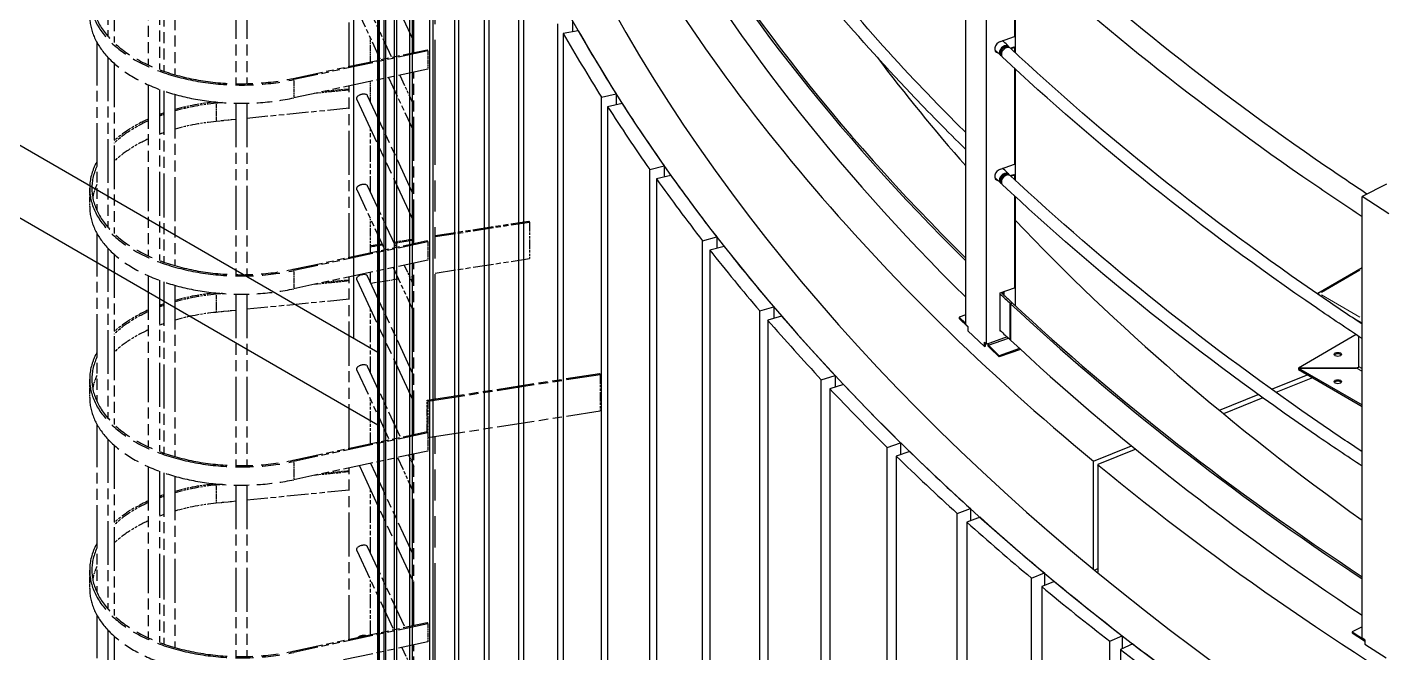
# Model space of a CAD drawing. Header units: millimetres. Extents: x 0 to 89100, y 0 to 63000.
# Drawn here: x 73344 to 75626, y 48186 to 49237 of the extents above; entities that cross this region are included whole.
import ezdxf

# ---------------------------------------------------------------- set-up
doc = ezdxf.new("R2010")
doc.units = ezdxf.units.MM
doc.header["$LTSCALE"] = 150
doc.linetypes.add('DOUBLE_DASH_CHAIN', pattern=[1.2403, 0.6614, -0.0827, 0.1654, -0.0827, 0.1654, -0.0827])
for name, color, linetype, lineweight in [('Reference', 7, 'DOUBLE_DASH_CHAIN', 25), ('Visible', 7, 'Continuous', 25), ('Visible Narrow', 7, 'Continuous', 18)]:
    doc.layers.add(name, color=color, linetype=linetype, lineweight=lineweight)

msp = doc.modelspace()

# ---------------------------------------------------------------- linework, layer by layer
at = {"layer": 'Reference', "ltscale": 0.739697}
for p, q in [((73479.61, 49507.45), (73479.61, 49222.01)), ((73479.61, 49186.72), (73479.61, 48901.28)), ((73479.61, 48865.99), (73479.61, 48580.55)), ((73479.61, 48545.26), (73479.61, 48259.82)), ((73479.61, 48224.53), (73479.61, 47939.09))]:
    msp.add_line(p, q, dxfattribs=at)
at = {"layer": 'Reference', "ltscale": 0.74128}
for p, q in [((73489.78, 49497.55), (73489.78, 49211.5)), ((73489.78, 49176.82), (73489.78, 48890.77)), ((73489.78, 48856.09), (73489.78, 48570.04)), ((73489.78, 48535.36), (73489.78, 48249.31)), ((73489.78, 48214.63), (73489.78, 47928.58))]:
    msp.add_line(p, q, dxfattribs=at)
at = {"layer": 'Reference', "ltscale": 0.745815}
for p, q in [((73993.77, 49194.68), (73993.77, 49482.48)), ((73885.07, 49171.46), (73885.07, 49459.27)), ((73993.77, 48873.95), (73993.77, 49161.75)), ((73885.07, 48850.73), (73885.07, 49138.54)), ((73993.77, 48553.22), (73993.77, 48841.02)), ((73885.07, 48530), (73885.07, 48817.81)), ((73993.77, 48232.49), (73993.77, 48520.29)), ((73885.07, 48209.27), (73885.07, 48497.08)), ((73993.77, 47911.76), (73993.77, 48199.56))]:
    msp.add_line(p, q, dxfattribs=at)
at = {"layer": 'Reference', "ltscale": 0.744655}
for p, q in [((73547.25, 49461.36), (73547.25, 49174)), ((73547.25, 49140.63), (73547.25, 48853.27)), ((73547.25, 48819.9), (73547.25, 48532.54)), ((73547.25, 48499.17), (73547.25, 48211.81))]:
    msp.add_line(p, q, dxfattribs=at)
at = {"layer": 'Reference', "ltscale": 0.745107}
for p, q in [((73566, 49453.69), (73566, 49166.16)), ((73566, 49132.96), (73566, 48845.43)), ((73566, 48812.23), (73566, 48524.7)), ((73566, 48491.5), (73566, 48203.97))]:
    msp.add_line(p, q, dxfattribs=at)
at = {"layer": 'Reference', "ltscale": 0.745252}
for p, q in [((73573.55, 49450.99), (73573.55, 49163.4)), ((73573.55, 49130.26), (73573.55, 48842.67)), ((73573.55, 48809.53), (73573.55, 48521.94)), ((73573.55, 48488.8), (73573.55, 48201.21))]:
    msp.add_line(p, q, dxfattribs=at)
at = {"layer": 'Reference', "ltscale": 0.745547}
for p, q in [((73592.3, 49445.15), (73592.3, 49157.45)), ((73592.3, 49124.42), (73592.3, 48836.72)), ((73592.3, 48803.69), (73592.3, 48515.99)), ((73592.3, 48482.96), (73592.3, 48195.26))]:
    msp.add_line(p, q, dxfattribs=at)
at = {"layer": 'Reference', "ltscale": 0.746183}
for p, q in [((73694.49, 49430.42), (73694.49, 49142.47)), ((73713.24, 49430.42), (73713.24, 49142.47)), ((73694.49, 49109.69), (73694.49, 48821.74)), ((73713.24, 49109.69), (73713.24, 48821.74)), ((73694.49, 48788.96), (73694.49, 48501.01)), ((73713.24, 48788.96), (73713.24, 48501.01)), ((73694.49, 48468.23), (73694.49, 48180.28)), ((73713.24, 48468.23), (73713.24, 48180.28))]:
    msp.add_line(p, q, dxfattribs=at)
at = {"layer": 'Reference', "ltscale": 0.77782}
for p, q in [((73898.63, 49418.07), (73993.77, 49213.06)), ((73898.63, 49114.94), (73993.77, 48909.93)), ((73898.63, 48811.82), (73993.77, 48606.81))]:
    msp.add_line(p, q, dxfattribs=at)
at = {"layer": 'Reference', "ltscale": 2.114057}
for p, q in [((74029.77, 48612.94), (74029.77, 49428.66)), ((74029.77, 47734.18), (74029.77, 48549.91))]:
    msp.add_line(p, q, dxfattribs=at)
at = {"layer": 'Reference', "ltscale": 0.318019}
msp.add_line((73898.63, 49266.5), (73937.54, 49182.67), dxfattribs=at)
at = {"layer": 'Reference', "ltscale": 0.33273}
msp.add_line((73915.64, 49274.4), (73956.34, 49186.69), dxfattribs=at)
at = {"layer": 'Reference', "ltscale": 0.731687}
for p, q in [((73460.86, 49212.17), (73460.86, 48929.81)), ((73460.86, 48891.43), (73460.86, 48609.08)), ((73460.86, 48570.7), (73460.86, 48288.35)), ((73460.86, 48249.97), (73460.86, 47967.62))]:
    msp.add_line(p, q, dxfattribs=at)
at = {"layer": 'Reference', "ltscale": 0.100978}
msp.add_line((73921.07, 49179.15), (73921.07, 49218.15), dxfattribs=at)
at = {"layer": 'Reference', "ltscale": 0.508449}
for p, q in [((73791.04, 49151.38), (74016.43, 49199.52)), ((73791.04, 48830.65), (74016.43, 48878.79)), ((73791.04, 48509.92), (74016.43, 48558.06)), ((73791.04, 48189.19), (74016.43, 48237.33))]:
    msp.add_line(p, q, dxfattribs=at)
at = {"layer": 'Reference', "ltscale": 0.507713}
for p, q in [((74017.41, 49197.42), (73792.34, 49149.35)), ((74017.41, 49166.8), (73792.34, 49118.73)), ((74017.41, 48876.69), (73792.34, 48828.62)), ((74017.41, 48846.07), (73792.34, 48798)), ((74017.41, 48555.96), (73792.34, 48507.89)), ((74017.41, 48525.34), (73792.34, 48477.27)), ((74017.41, 48235.23), (73792.34, 48187.16)), ((74017.41, 48204.61), (73792.34, 48156.54))]:
    msp.add_line(p, q, dxfattribs=at)
at = {"layer": 'Reference', "ltscale": 0.00787}
for p, q in [((74016.43, 49199.52), (74017.41, 49197.42)), ((74016.43, 48878.79), (74017.41, 48876.69)), ((74016.43, 48237.33), (74017.41, 48235.23))]:
    msp.add_line(p, q, dxfattribs=at)
at = {"layer": 'Reference', "ltscale": 0.079256}
for p, q in [((74017.41, 49197.42), (74017.41, 49166.8)), ((73448.84, 48966.71), (73448.84, 48936.09)), ((74017.41, 48876.69), (74017.41, 48846.07)), ((73448.84, 48645.98), (73448.84, 48615.36)), ((74017.41, 48555.96), (74017.41, 48525.34)), ((73448.84, 48325.25), (73448.84, 48294.63)), ((74017.41, 48235.23), (74017.41, 48204.61))]:
    msp.add_line(p, q, dxfattribs=at)
at = {"layer": 'Reference', "ltscale": 0.07132}
for p, q in [((73792.34, 49147.82), (73792.34, 49120.26)), ((73661.53, 49108.18), (73661.53, 49080.62)), ((73792.34, 48827.09), (73792.34, 48799.53)), ((73661.53, 48787.45), (73661.53, 48759.89)), ((73792.34, 48506.36), (73792.34, 48478.8)), ((73661.53, 48466.72), (73661.53, 48439.16))]:
    msp.add_line(p, q, dxfattribs=at)
at = {"layer": 'Reference', "ltscale": 0.09086}
msp.add_line((73921.07, 49111.13), (73921.07, 49146.22), dxfattribs=at)
at = {"layer": 'Reference', "ltscale": 0.346023}
msp.add_line((73951.44, 49152.71), (73993.77, 49061.5), dxfattribs=at)
at = {"layer": 'Reference', "ltscale": 0.192255}
msp.add_line((73970.25, 49156.73), (73993.77, 49106.04), dxfattribs=at)
at = {"layer": 'Reference', "ltscale": 0.126299}
for p, q in [((73885.07, 49131.77), (73826.19, 49125.96)), ((73885.07, 48811.04), (73826.19, 48805.23)), ((73885.07, 48490.31), (73826.19, 48484.5))]:
    msp.add_line(p, q, dxfattribs=at)
at = {"layer": 'Reference', "ltscale": 0.085252}
for p, q in [((73845.31, 49130.05), (73885.07, 49133.97)), ((73845.31, 48809.32), (73885.07, 48813.24)), ((73845.31, 48488.59), (73885.07, 48492.51))]:
    msp.add_line(p, q, dxfattribs=at)
at = {"layer": 'Reference', "ltscale": 0.638762}
for p, q in [((73915.64, 49122.83), (73993.77, 48954.47)), ((73915.64, 48819.71), (73993.77, 48651.35))]:
    msp.add_line(p, q, dxfattribs=at)
at = {"layer": 'Reference', "ltscale": 0.022336}
for p, q in [((73671.98, 49110.74), (73661.53, 49109.71)), ((73671.98, 48790.01), (73661.53, 48788.98)), ((73671.98, 48469.28), (73661.53, 48468.25))]:
    msp.add_line(p, q, dxfattribs=at)
at = {"layer": 'Reference', "ltscale": 0.36879}
for p, q in [((73885.07, 49101.15), (73713.24, 49084.2)), ((73885.07, 48780.42), (73713.24, 48763.47)), ((73885.07, 48459.69), (73713.24, 48442.74))]:
    msp.add_line(p, q, dxfattribs=at)
at = {"layer": 'Reference', "ltscale": 0.070664}
for p, q in [((73694.49, 49082.35), (73661.53, 49079.09)), ((73694.49, 48761.62), (73661.53, 48758.36)), ((73694.49, 48440.89), (73661.53, 48437.63))]:
    msp.add_line(p, q, dxfattribs=at)
at = {"layer": 'Reference', "ltscale": 0.277276}
for p, q in [((73921.07, 48959.57), (73921.07, 49066.59)), ((73921.07, 48656.44), (73921.07, 48763.46)), ((73921.07, 48353.32), (73921.07, 48460.34))]:
    msp.add_line(p, q, dxfattribs=at)
at = {"layer": 'Reference', "ltscale": 0.378801}
msp.add_line((73898.63, 48963.38), (73944.97, 48863.53), dxfattribs=at)
at = {"layer": 'Reference', "ltscale": 0.393512}
msp.add_line((73915.64, 48971.27), (73963.78, 48867.54), dxfattribs=at)
at = {"layer": 'Reference', "ltscale": 0.146607}
msp.add_line((73921.07, 48858.42), (73921.07, 48915.03), dxfattribs=at)
at = {"layer": 'Reference', "ltscale": 0.345256}
msp.add_line((74029.77, 48887.29), (74187.41, 48911.68), dxfattribs=at)
at = {"layer": 'Reference', "ltscale": 0.346957}
for p, q in [((74029.77, 48885.5), (74188.19, 48910)), ((74029.77, 48824.26), (74188.19, 48848.77))]:
    msp.add_line(p, q, dxfattribs=at)
at = {"layer": 'Reference', "ltscale": 0.006248}
for p, q in [((74187.41, 48911.68), (74188.19, 48910)), ((74306.21, 48655.7), (74306.99, 48654.03)), ((74016.43, 48610.87), (74017.21, 48609.2)), ((74016.43, 48558.06), (74017.21, 48556.38))]:
    msp.add_line(p, q, dxfattribs=at)
at = {"layer": 'Reference', "ltscale": 0.158612}
for p, q in [((74188.19, 48910), (74188.19, 48848.77)), ((74306.99, 48654.03), (74306.99, 48592.79))]:
    msp.add_line(p, q, dxfattribs=at)
at = {"layer": 'Reference', "ltscale": 0.042165}
msp.add_line((73921.07, 48870.47), (73940.36, 48873.46), dxfattribs=at)
at = {"layer": 'Reference', "ltscale": 0.043866}
msp.add_line((73921.07, 48868.68), (73941.14, 48871.79), dxfattribs=at)
at = {"layer": 'Reference', "ltscale": 0.074664}
msp.add_line((73959.65, 48876.44), (73993.77, 48881.72), dxfattribs=at)
at = {"layer": 'Reference', "ltscale": 0.072962}
msp.add_line((73960.42, 48874.77), (73993.77, 48879.93), dxfattribs=at)
at = {"layer": 'Reference', "ltscale": 0.04523}
msp.add_line((73921.07, 48808), (73921.07, 48825.49), dxfattribs=at)
at = {"layer": 'Reference', "ltscale": 0.285241}
msp.add_line((73958.87, 48833.57), (73993.77, 48758.37), dxfattribs=at)
at = {"layer": 'Reference', "ltscale": 0.131473}
msp.add_line((73977.68, 48837.58), (73993.77, 48802.91), dxfattribs=at)
at = {"layer": 'Reference', "ltscale": 0.101427}
msp.add_line((73921.31, 48807.48), (73967.65, 48814.65), dxfattribs=at)
at = {"layer": 'Reference', "ltscale": 0.01487}
msp.add_line((73986.94, 48817.63), (73993.77, 48818.69), dxfattribs=at)
at = {"layer": 'Reference', "ltscale": 0.454294}
msp.add_line((73915.64, 48668.15), (73971.21, 48548.4), dxfattribs=at)
at = {"layer": 'Reference', "ltscale": 0.439583}
msp.add_line((73898.63, 48660.25), (73952.41, 48544.38), dxfattribs=at)
at = {"layer": 'Reference', "ltscale": 0.634748}
for p, q in [((74016.43, 48610.87), (74306.21, 48655.7)), ((74017.21, 48609.2), (74306.99, 48654.03))]:
    msp.add_line(p, q, dxfattribs=at)
at = {"layer": 'Reference', "ltscale": 0.192237}
msp.add_line((73921.07, 48537.69), (73921.07, 48611.9), dxfattribs=at)
at = {"layer": 'Reference', "ltscale": 0.136789}
for p, q in [((74016.43, 48558.06), (74016.43, 48610.87)), ((74017.21, 48609.2), (74017.21, 48556.38))]:
    msp.add_line(p, q, dxfattribs=at)
at = {"layer": 'Reference', "ltscale": 0.634313}
msp.add_line((74017.41, 48548), (74306.99, 48592.79), dxfattribs=at)
at = {"layer": 'Reference', "ltscale": 0.001521}
msp.add_line((74017.21, 48556.38), (74017.41, 48555.96), dxfattribs=at)
at = {"layer": 'Reference', "ltscale": 0.593944}
msp.add_line((73921.12, 48504.77), (73993.77, 48348.22), dxfattribs=at)
at = {"layer": 'Reference', "ltscale": 0.224459}
msp.add_line((73966.31, 48514.43), (73993.77, 48455.25), dxfattribs=at)
at = {"layer": 'Reference', "ltscale": 0.070691}
msp.add_line((73985.12, 48518.44), (73993.77, 48499.79), dxfattribs=at)
at = {"layer": 'Reference', "ltscale": 0.747712}
msp.add_line((73902.31, 48500.76), (73993.77, 48303.69), dxfattribs=at)
at = {"layer": 'Reference', "ltscale": 0.500365}
msp.add_line((73898.63, 48357.13), (73959.84, 48225.24), dxfattribs=at)
at = {"layer": 'Reference', "ltscale": 0.515076}
msp.add_line((73915.64, 48365.02), (73978.65, 48229.26), dxfattribs=at)
at = {"layer": 'Reference', "ltscale": 0.237867}
msp.add_line((73921.07, 48216.96), (73921.07, 48308.78), dxfattribs=at)
at = {"layer": 'Reference', "ltscale": 0.163677}
msp.add_line((73973.74, 48195.28), (73993.77, 48152.12), dxfattribs=at)
at = {"layer": 'Reference', "ltscale": 0.009909}
msp.add_line((73992.55, 48199.3), (73993.77, 48196.66), dxfattribs=at)
at = {"layer": 'Reference', "ltscale": 1.205125}
for centre in [(73703.87, 49287.44), (73703.87, 48966.71), (73703.87, 48645.98), (73703.87, 48325.25)]:
    msp.add_ellipse(centre, major_axis=(-255.02, 0), ratio=0.5773503, start_param=5.9750134, end_param=8.2082835, dxfattribs=at)
at = {"layer": 'Reference', "ltscale": 1.160289}
for centre in [(73703.87, 49287.44), (73703.87, 48966.71), (73703.87, 48645.98), (73703.87, 48325.25)]:
    msp.add_ellipse(centre, major_axis=(-251.27, 0), ratio=0.5773503, start_param=6.0260033, end_param=8.2082835, dxfattribs=at)
at = {"layer": 'Reference', "ltscale": 1.038814}
for centre in [(73703.87, 49256.82), (73703.87, 48936.09), (73703.87, 48615.36), (73703.87, 48294.63)]:
    msp.add_ellipse(centre, major_axis=(-255.02, 0), ratio=0.5773503, start_param=0, end_param=1.9250982, dxfattribs=at)
at = {"layer": 'Reference', "ltscale": 0.151232}
for centre in [(73703.87, 48966.71), (73703.87, 48645.98), (73703.87, 48325.25)]:
    msp.add_ellipse(centre, major_axis=(255.02, 0), ratio=0.5773503, start_param=1.7431541, end_param=2.02357, dxfattribs=at)
at = {"layer": 'Reference', "ltscale": 0.154501}
for centre in [(73703.87, 48966.71), (73703.87, 48936.09), (73703.87, 48645.98), (73703.87, 48615.36), (73703.87, 48325.25), (73703.87, 48294.63)]:
    msp.add_ellipse(centre, major_axis=(-251.27, 0), ratio=0.5773503, start_param=4.8816859, end_param=5.1724358, dxfattribs=at)
at = {"layer": 'Reference', "ltscale": 0.180714}
for centre in [(73703.87, 48966.71), (73703.87, 48645.98), (73703.87, 48325.25)]:
    msp.add_ellipse(centre, major_axis=(255.02, 0), ratio=0.5773503, start_param=2.2320904, end_param=2.5671368, dxfattribs=at)
at = {"layer": 'Reference', "ltscale": 0.184339}
for centre in [(73703.87, 48966.71), (73703.87, 48936.09), (73703.87, 48645.98), (73703.87, 48615.36), (73703.87, 48325.25), (73703.87, 48294.63)]:
    msp.add_ellipse(centre, major_axis=(-251.27, 0), ratio=0.5773503, start_param=5.3853498, end_param=5.7322144, dxfattribs=at)
at = {"layer": 'Reference', "ltscale": 0.018702}
for centre in [(73703.87, 48966.71), (73703.87, 48645.98), (73703.87, 48325.25)]:
    msp.add_ellipse(centre, major_axis=(255.02, 0), ratio=0.5773503, start_param=2.1071258, end_param=2.1419651, dxfattribs=at)
at = {"layer": 'Reference', "ltscale": 0.018811}
for centre in [(73703.87, 48966.71), (73703.87, 48936.09), (73703.87, 48645.98), (73703.87, 48615.36), (73703.87, 48325.25), (73703.87, 48294.63)]:
    msp.add_ellipse(centre, major_axis=(-251.27, 0), ratio=0.5773503, start_param=5.2576137, end_param=5.2931781, dxfattribs=at)
at = {"layer": 'Reference', "ltscale": 0.080434}
for centre in [(73703.87, 48936.09), (73703.87, 48615.36), (73703.87, 48294.63)]:
    msp.add_ellipse(centre, major_axis=(-251.27, 0), ratio=0.5773503, start_param=6.0260033, end_param=6.1774596, dxfattribs=at)
at = {"layer": 'Reference', "ltscale": 0.063434}
for points in [[(73898.63, 49114.94), (73898.45, 49115.34), (73898.3, 49115.74), (73898.06, 49116.66), (73897.99, 49117.18), (73897.99, 49118.17), (73898.06, 49118.66), (73898.33, 49119.61), (73898.54, 49120.07), (73899.34, 49121.37), (73900.12, 49122.12), (73901.87, 49123.34), (73902.96, 49123.9), (73904.72, 49124.55), (73905.33, 49124.74), (73906.54, 49125.05), (73907.15, 49125.17), (73908.31, 49125.35), (73908.9, 49125.41), (73910.05, 49125.46), (73910.6, 49125.46), (73912.18, 49125.32), (73913.1, 49125.08), (73914.51, 49124.35), (73915.11, 49123.81), (73915.55, 49123.01), (73915.6, 49122.92), (73915.64, 49122.83)], [(73898.63, 48963.38), (73898.45, 48963.78), (73898.3, 48964.18), (73898.06, 48965.1), (73897.99, 48965.62), (73897.99, 48966.6), (73898.06, 48967.1), (73898.33, 48968.05), (73898.54, 48968.51), (73899.34, 48969.8), (73900.12, 48970.56), (73901.87, 48971.78), (73902.96, 48972.33), (73904.72, 48972.99), (73905.33, 48973.17), (73906.54, 48973.48), (73907.15, 48973.61), (73908.31, 48973.79), (73908.9, 48973.85), (73910.05, 48973.9), (73910.6, 48973.89), (73912.18, 48973.76), (73913.1, 48973.52), (73914.51, 48972.79), (73915.11, 48972.25), (73915.55, 48971.44), (73915.6, 48971.36), (73915.64, 48971.27)], [(73898.63, 48811.82), (73898.45, 48812.21), (73898.3, 48812.62), (73898.06, 48813.54), (73897.99, 48814.06), (73897.99, 48815.04), (73898.06, 48815.53), (73898.33, 48816.49), (73898.54, 48816.95), (73899.34, 48818.24), (73900.12, 48819), (73901.87, 48820.22), (73902.96, 48820.77), (73904.72, 48821.42), (73905.33, 48821.61), (73906.54, 48821.92), (73907.15, 48822.05), (73908.31, 48822.23), (73908.9, 48822.29), (73910.05, 48822.34), (73910.6, 48822.33), (73912.18, 48822.2), (73913.1, 48821.95), (73914.51, 48821.22), (73915.11, 48820.68), (73915.55, 48819.88), (73915.6, 48819.8), (73915.64, 48819.71)], [(73898.63, 48660.25), (73898.45, 48660.65), (73898.3, 48661.06), (73898.06, 48661.98), (73897.99, 48662.49), (73897.99, 48663.48), (73898.06, 48663.97), (73898.33, 48664.93), (73898.54, 48665.38), (73899.34, 48666.68), (73900.12, 48667.43), (73901.87, 48668.66), (73902.96, 48669.21), (73904.72, 48669.86), (73905.33, 48670.05), (73906.54, 48670.36), (73907.15, 48670.48), (73908.31, 48670.66), (73908.9, 48670.72), (73910.05, 48670.78), (73910.6, 48670.77), (73912.18, 48670.64), (73913.1, 48670.39), (73914.51, 48669.66), (73915.11, 48669.12), (73915.55, 48668.32), (73915.6, 48668.23), (73915.64, 48668.15)], [(73898.63, 48357.13), (73898.45, 48357.53), (73898.3, 48357.93), (73898.06, 48358.85), (73897.99, 48359.37), (73897.99, 48360.35), (73898.06, 48360.85), (73898.33, 48361.8), (73898.54, 48362.26), (73899.34, 48363.56), (73900.12, 48364.31), (73901.87, 48365.53), (73902.96, 48366.09), (73904.72, 48366.74), (73905.33, 48366.92), (73906.54, 48367.24), (73907.15, 48367.36), (73908.31, 48367.54), (73908.9, 48367.6), (73910.05, 48367.65), (73910.6, 48367.65), (73912.18, 48367.51), (73913.1, 48367.27), (73914.51, 48366.54), (73915.11, 48366), (73915.55, 48365.19), (73915.6, 48365.11), (73915.64, 48365.02)]]:
    msp.add_open_spline(points, degree=3, knots=[3.4243653, 3.4243653, 3.4243653, 3.4243653, 3.61045, 3.61045, 3.8515697, 3.8515697, 4.0926893, 4.0926893, 4.333809, 4.333809, 4.8160483, 4.8160483, 5.2967014, 5.2967014, 5.5370279, 5.5370279, 5.7773545, 5.7773545, 6.0176811, 6.0176811, 6.2580076, 6.2580076, 6.7386607, 6.7386607, 7.2209, 7.2209, 7.275935, 7.275935, 7.275935, 7.275935], dxfattribs=at)
at = {"layer": 'Reference', "ltscale": 0.034888}
msp.add_open_spline([(73899.86, 48212.43), (73900.21, 48212.77), (73900.6, 48213.08), (73901.87, 48213.97), (73902.96, 48214.52), (73904.72, 48215.17), (73905.33, 48215.36), (73906.54, 48215.67), (73907.15, 48215.8), (73908.31, 48215.98), (73908.9, 48216.04), (73910.05, 48216.09), (73910.6, 48216.08), (73912.13, 48215.95), (73913.02, 48215.73), (73913.71, 48215.39)], degree=3, knots=[4.5948755, 4.5948755, 4.5948755, 4.5948755, 4.8160483, 4.8160483, 5.2967014, 5.2967014, 5.5370279, 5.5370279, 5.7773545, 5.7773545, 6.0176811, 6.0176811, 6.2580076, 6.2580076, 6.7172073, 6.7172073, 6.7172073, 6.7172073], dxfattribs=at)
at = {"layer": 'Visible'}
for p, q in [((73933.32, 46757.41), (73933.32, 50348.97)), ((73934.93, 46675.78), (73934.93, 50267.35)), ((71227.7, 50253.6), (73933.32, 48691.51)), ((73935.69, 50250.03), (73935.69, 46658.47)), ((73933.32, 48569.04), (71227.7, 50131.13)), ((73944.16, 46545.6), (73944.16, 50137.17)), ((73946.01, 50119.88), (73946.01, 46528.31)), ((73961.57, 46415.7), (73961.57, 50007.27)), ((73964.5, 49990.03), (73964.5, 46398.47)), ((73892.66, 49939.73), (73892.66, 48714.99)), ((73987.14, 46286.25), (73987.14, 49877.82)), ((73991.16, 49860.65), (73991.16, 46269.09)), ((74020.84, 46157.43), (74020.84, 49748.99)), ((74025.93, 49731.92), (74025.93, 46140.36)), ((74062.61, 46029.39), (74062.61, 49620.96)), ((74068.77, 49604), (74068.77, 46012.44)), ((74112.41, 45902.32), (74112.41, 49493.88)), ((74119.63, 49477.07), (74119.63, 45885.5)), ((74921.68, 48738.19), (74921.68, 49479.77)), ((74956.57, 48704.82), (74956.57, 49446.41)), ((75003.44, 49371.93), (75003.44, 49221.47)), ((75004.71, 49370.76), (75004.71, 49194.87)), ((74170.17, 45776.37), (74170.17, 49367.93)), ((74178.44, 49351.28), (74178.44, 45759.72)), ((74235.81, 45651.71), (74235.81, 49243.28)), ((74260.76, 49247.98), (74260.76, 49229.76)), ((74270.08, 49231.52), (74245.13, 49226.81)), ((74245.13, 49226.81), (74245.13, 45635.25)), ((74980, 49213.3), (75003.44, 49221.47)), ((74972.93, 49196.88), (74972.93, 49197.02)), ((74980.5, 49192.93), (74980.9, 49192.55)), ((74980.61, 49194.08), (74980.77, 49193.16)), ((74990.14, 49204.22), (74991.06, 49204.13)), ((74991.28, 49204.41), (74991.68, 49204.04)), ((74996.76, 49202.29), (75002.27, 49204.21)), ((75003.44, 49203.1), (74997.95, 49201.19)), ((75002.27, 49204.21), (75003.44, 49203.1)), ((75003.44, 49203.1), (75003.44, 49196.06)), ((75003.44, 49168.52), (75003.44, 49007.14)), ((75004.71, 49167.34), (75004.71, 48980.54)), ((74309.25, 49120.08), (74333.89, 49125.31)), ((74309.25, 45528.52), (74309.25, 49120.08)), ((74333.89, 49125.31), (74333.89, 49106.86)), ((74344.23, 49109.05), (74319.59, 49103.83)), ((74319.59, 49103.83), (74319.59, 45512.26)), ((74980, 48998.97), (75003.44, 49007.14)), ((74390.39, 48998.51), (74414.68, 49004.25)), ((74390.39, 45406.94), (74390.39, 48998.51)), ((74426.04, 48988.22), (74401.75, 48982.48)), ((74401.75, 48982.48), (74401.75, 46370.71)), ((74414.68, 49004.25), (74414.68, 48985.53)), ((74972.93, 48982.55), (74972.93, 48982.69)), ((74990.14, 48989.89), (74991.06, 48989.8)), ((74991.68, 48989.71), (74991.28, 48990.08)), ((74996.76, 48987.96), (75002.27, 48989.88)), ((75003.44, 48988.77), (74997.95, 48986.86)), ((75002.27, 48989.88), (75003.44, 48988.77)), ((75003.44, 48988.77), (75003.44, 48981.72)), ((74980.9, 48978.22), (74980.5, 48978.6)), ((74980.61, 48979.75), (74980.77, 48978.83)), ((75628.9, 48973.88), (75588.08, 48952.81)), ((75003.44, 48954.19), (75003.44, 48799.55)), ((75004.71, 48953.01), (75004.71, 48769.8)), ((75633.05, 48923.75), (75588.08, 48952.81)), ((75588.08, 48211.23), (75588.08, 48952.81)), ((74479.12, 48878.71), (74503.04, 48884.96)), ((74479.12, 46266.95), (74479.12, 48878.71)), ((74515.4, 48869.18), (74491.48, 48862.93)), ((74503.04, 48884.96), (74503.04, 48865.95)), ((74491.48, 48862.93), (74491.48, 46251.16)), ((75588.08, 48832.86), (75513.64, 48789.89)), ((74979.68, 48791.27), (75003.44, 48799.55)), ((74979.68, 48726.97), (74979.68, 48791.27)), ((74984.28, 48788.94), (74984.28, 48792.87)), ((74985.45, 48793.28), (74985.45, 48787.84)), ((74575.32, 48760.86), (74598.83, 48767.6)), ((74575.32, 46149.09), (74575.32, 48760.86)), ((74598.83, 48767.6), (74598.83, 48748.26)), ((74996.52, 48773.33), (74999.7, 48774.46)), ((74996.52, 48712.09), (74996.52, 48773.33)), ((75000.22, 48773.98), (74997.03, 48772.84)), ((74997.03, 48772.84), (74997.03, 48711.61)), ((74999.7, 48774.46), (74999.7, 48773.8)), ((74612.18, 48752.09), (74588.67, 48745.35)), ((74588.67, 48745.35), (74588.67, 46133.58)), ((74921.68, 48753.92), (74910.53, 48750.03)), ((74910.53, 48750.03), (74921.68, 48739.38)), ((74910.53, 48750.03), (74910.53, 48748.2)), ((74910.53, 48748.2), (74925.17, 48734.2)), ((74925.17, 48734.85), (74921.68, 48738.19)), ((74925.17, 48734.85), (74925.17, 48727.5)), ((73892.66, 48714.99), (73933.32, 48691.51)), ((74925.17, 48727.5), (74953.08, 48700.81)), ((74959.76, 48702.96), (74993.65, 48714.77)), ((74991.33, 48716.94), (74962.34, 48706.84)), ((74980.4, 48727.22), (74979.68, 48726.97)), ((74997.03, 48712.27), (74996.52, 48712.09)), ((75578.1, 48720.87), (75480.88, 48664.75)), ((75582.7, 48667.19), (75582.7, 48717.84)), ((74956.57, 48704.82), (74953.08, 48708.16)), ((74953.08, 48700.81), (74953.08, 48708.16)), ((74953.08, 48700.81), (74955, 48701.48)), ((74955, 48701.48), (74955, 48706.32)), ((74962.34, 48706.84), (74956.57, 48704.82)), ((74958.6, 48705.53), (74958.6, 48702.23)), ((74958.6, 48702.23), (74962.09, 48698.9)), ((74959.76, 48705.94), (74959.76, 48702.96)), ((74959.76, 48702.96), (74962.09, 48700.73)), ((74977.98, 48685.53), (74962.09, 48700.73)), ((74962.09, 48698.9), (74977.98, 48683.7)), ((75012.25, 48697.48), (74977.98, 48685.53)), ((75013.69, 48696.15), (74977.98, 48683.7)), ((74977.98, 48685.53), (74977.98, 48683.7)), ((75578.45, 48664.75), (75480.88, 48664.74)), ((75480.88, 48664.75), (75578.45, 48664.74)), ((75480.88, 48664.75), (75480.88, 48664.74)), ((75480.88, 48664.74), (75588.08, 48602.85)), ((75480.88, 48664.74), (75480.88, 48662.29)), ((74678.88, 48645.1), (74701.95, 48652.33)), ((74678.88, 46033.33), (74678.88, 48645.1)), ((74701.95, 48652.33), (74701.95, 48632.62)), ((75435.62, 48629.17), (75495.98, 48653.57)), ((75504.6, 48648.6), (75443.17, 48623.77)), ((75480.88, 48662.29), (75588.08, 48600.4)), ((74716.26, 48637.11), (74693.19, 48629.88)), ((74693.19, 48629.88), (74693.19, 46018.11)), ((75348.01, 48593.75), (75413.5, 48620.23)), ((75421.02, 48614.81), (75354.9, 48588.08)), ((74789.64, 48531.59), (74812.24, 48539.3)), ((74789.64, 45919.82), (74789.64, 48531.59)), ((74812.24, 48539.3), (74812.24, 48519.18)), ((75136.57, 48508.28), (75200.43, 48534.09)), ((75207.37, 48528.44), (75143.45, 48502.6)), ((74827.5, 48524.38), (74804.9, 48516.68)), ((74804.9, 48516.68), (74804.9, 44925.11)), ((75136.57, 48327.63), (75136.57, 48508.28)), ((75143.45, 48502.6), (75143.45, 48321.95)), ((74907.48, 48420.47), (74929.58, 48428.65)), ((74907.48, 44828.91), (74907.48, 48420.47)), ((74945.76, 48414.07), (74923.66, 48405.89)), ((74929.58, 48428.65), (74929.58, 48408.08)), ((74923.66, 48405.89), (74923.66, 44814.33)), ((75032.22, 48311.9), (75053.79, 48320.54)), ((75053.79, 48320.54), (75053.79, 48299.46)), ((75143.45, 48327.35), (75139.06, 48325.57)), ((75032.22, 44720.34), (75032.22, 48311.9)), ((75070.89, 48306.3), (75049.31, 48297.67)), ((75049.31, 48297.67), (75049.31, 44706.1)), ((75588.08, 48230.11), (75571.56, 48221.59)), ((75163.71, 48206.02), (75184.72, 48215.1)), ((75184.72, 48215.1), (75184.72, 48193.46)), ((75571.56, 48221.59), (75592.05, 48208.35)), ((75571.56, 48221.59), (75571.56, 48219.75)), ((75571.56, 48219.75), (75592.05, 48206.51)), ((75592.57, 48208.32), (75588.08, 48211.23)), ((75592.05, 48208.35), (75592.57, 48208.01)), ((75592.05, 48206.51), (75592.57, 48206.18)), ((75592.57, 48208.32), (75592.57, 48200.98)), ((75163.71, 45011.1), (75163.71, 48206.02)), ((75202.7, 48201.23), (75181.69, 48192.15)), ((75181.69, 48192.15), (75181.69, 45090.48)), ((75592.57, 48200.98), (75628.55, 48177.73))]:
    msp.add_line(p, q, dxfattribs=at)
for centre, major_axis, ratio, start_param, end_param in [((80147.07, 50348.97), (-6187.5, 0), 0.5773503, 6.0985564, 9.6081897), ((80147.07, 50348.97), (6112.5, 0), 0.5773503, 3.3458491, 6.2831853), ((80147.07, 50612.29), (-6055.87, 0), 0.5773503, 0.3158816, 0.529887), ((80147.07, 50612.29), (-6052.12, 0), 0.5773503, 0.3154776, 0.5288282), ((80147.07, 50529.62), (-6112.5, 0), 0.5773503, 0.2983805, 0.6098836), ((80147.07, 50551.05), (-6055.87, 0), 0.5773503, 0.3158816, 0.529887), ((80147.07, 50348.97), (-6213.75, 0), 0.5773503, 0.3181342, 0.3496252), ((80147.07, 50348.97), (-6187.5, 0), 0.5773503, 0.3181444, 0.3496149), ((74980, 49204.12), (-7.77, -8.13), 0.6989708, 4.0811776, 6.7614418), ((74976.78, 49205.52), (7.77, 8.13), 0.6989708, 0.060424, 0.1793389), ((74975.62, 49206.63), (7.77, 8.13), 0.6989708, 3.6346567, 3.8140039), ((74978.84, 49205.23), (-7.77, -8.13), 0.6989708, 0.1024941, 0.4760661), ((74976.78, 49205.52), (-7.77, -8.13), 0.6989708, 0.5845418, 0.6738994), ((74986.85, 49197.76), (-6.91, -7.35), 0.6956949, 2.830066, 6.5963054), ((74986.85, 49197.76), (5.55, 5.9), 0.6956949, 0.0773282, 3.0660461), ((74987.25, 49197.39), (-5.39, -5.74), 0.6954566, 3.6290361, 5.7957419), ((74990, 49194.81), (-6.9, -7.36), 0.6952712, 3.1415927, 6.2831853), ((80150.24, 50606.61), (-5877.69, -46.88), 0.5864656, 0.4108911, 0.4697584), ((80147.07, 50348.97), (-6213.75, 0), 0.5773503, 0.3544532, 0.3859442), ((80147.07, 50348.97), (-6187.5, 0), 0.5773503, 0.3544634, 0.3859339), ((80147.07, 50348.97), (-6213.75, 0), 0.5773503, 0.3907722, 0.4222631), ((80147.07, 50348.97), (-6187.5, 0), 0.5773503, 0.3907824, 0.4222529), ((74980, 48989.79), (-7.77, -8.13), 0.6989708, 4.0811776, 6.7614418), ((74975.62, 48992.3), (7.77, 8.13), 0.6989708, 3.6346567, 3.8140039), ((74986.85, 48983.43), (-6.91, -7.35), 0.6956949, 2.830066, 6.5963054), ((74986.85, 48983.43), (5.55, 5.9), 0.6956949, 0.0773282, 3.0660461), ((74987.25, 48983.06), (5.39, 5.74), 0.6954566, 0.4874434, 2.6541492), ((74990, 48980.48), (-6.9, -7.36), 0.6952712, 3.1415927, 6.2831853), ((74976.78, 48991.19), (7.77, 8.13), 0.6989708, 0.060424, 0.1793389), ((74978.84, 48990.9), (-7.77, -8.13), 0.6989708, 0.1024941, 0.4760661), ((74976.78, 48991.19), (-7.77, -8.13), 0.6989708, 0.5845418, 0.6738994), ((80150.24, 50606.61), (-5877.69, -46.88), 0.5864656, 0.4998058, 0.6775435), ((80147.07, 50348.97), (6187.5, 0), 0.5773503, 3.5686941, 3.6001646), ((80147.07, 50348.97), (-6213.75, 0), 0.5773503, 0.4270912, 0.4585821), ((80147.07, 50612.29), (6055.87, 0), 0.5773503, 3.6901335, 3.695442), ((80147.07, 50612.29), (6052.12, 0), 0.5773503, 3.6896156, 3.695442), ((75515.89, 48785.99), (-2.25, 3.9), 0.5773503, 5.4977871, 6.6527147), ((75515.89, 48785.99), (2.25, 3.9), 0.5773503, 0.7853982, 1.3102257), ((80147.07, 50612.29), (6055.87, 0), 0.5773503, 3.6956044, 3.8600492), ((80147.07, 50612.29), (6052.12, 0), 0.5773503, 3.6956044, 3.8593403), ((80147.07, 50348.97), (-6213.75, 0), 0.5773503, 0.4634101, 0.4949011), ((80147.07, 50348.97), (6187.5, 0), 0.5773503, 3.605013, 3.6364835), ((80147.07, 50551.05), (6055.87, 0), 0.5773503, 3.6901335, 3.695442), ((80147.07, 50551.05), (6055.87, 0), 0.5773503, 3.6956044, 3.8600492), ((75547.18, 48685.26), (6, 0), 0.5773503, 0.3613671, 2.7802255), ((75578.45, 48667.2), (4.24, 0), 0.5774155, 4.7123325, 6.2831288), ((75578.45, 48667.19), (4.24, 0), 0.5774155, 4.7124455, 6.2832418), ((75547.18, 48639.33), (6, 0), 0.5773503, 0.3613671, 2.7802255), ((80147.07, 50348.97), (-6213.75, 0), 0.5773503, 0.4997291, 0.5312201), ((80147.07, 50348.97), (6187.5, 0), 0.5773503, 3.641332, 3.6728025), ((80147.07, 50348.97), (-6213.75, 0), 0.5773503, 0.5360481, 0.5675391), ((80147.07, 50348.97), (6187.5, 0), 0.5773503, 3.677651, 3.7091215), ((80147.07, 50529.62), (6112.5, 0), 0.5773503, 3.7534395, 4.1005421), ((80147.07, 50348.97), (6187.5, 0), 0.5773503, 3.71397, 3.7454405), ((80147.07, 50348.97), (-6213.75, 0), 0.5773503, 0.5723671, 0.6038581), ((80147.07, 50348.97), (-6213.75, 0), 0.5773503, 0.6086861, 0.6401771), ((80147.07, 50348.97), (6187.5, 0), 0.5773503, 3.750289, 3.7817595), ((80147.07, 50348.97), (-6213.75, 0), 0.5773503, 0.6450051, 0.6764961), ((80147.07, 50348.97), (6187.5, 0), 0.5773503, 3.786608, 3.8180785)]:
    msp.add_ellipse(centre, major_axis=major_axis, ratio=ratio, start_param=start_param, end_param=end_param, dxfattribs=at)
for centre in [(75547.18, 48687.71), (75547.18, 48641.78)]:
    msp.add_ellipse(centre, major_axis=(-6, 0), ratio=0.5773503, dxfattribs=at)
for points, knots in [([(74921.68, 49032), (74890.05, 49063), (74859.26, 49094.28), (74781.22, 49176.45), (74735.31, 49227.77), (74647.91, 49331.67), (74606.43, 49384.25), (74528, 49490.53), (74491.06, 49544.25), (74429.73, 49640.25), (74404.42, 49682.33), (74380.49, 49724.68)], [4.85553556, 4.85553556, 4.85553556, 4.85553556, 4.88631776, 4.88631776, 4.93571482, 4.93571482, 4.98511188, 4.98511188, 5.03450895, 5.03450895, 5.07258391, 5.07258391, 5.07258391, 5.07258391]), ([(74921.68, 49060.33), (74895.16, 49086.6), (74869.24, 49113.06), (74796.12, 49190.06), (74750.48, 49241.08), (74663.61, 49344.34), (74622.4, 49396.58), (74544.5, 49502.16), (74507.81, 49555.5), (74447.24, 49650.31), (74422.39, 49691.59), (74398.9, 49733.11)], [4.86016092, 4.86016092, 4.86016092, 4.86016092, 4.88631776, 4.88631776, 4.93571482, 4.93571482, 4.98511188, 4.98511188, 5.03450895, 5.03450895, 5.07213366, 5.07213366, 5.07213366, 5.07213366]), ([(75596.23, 48957.02), (75572.99, 48972.38), (75549.98, 48987.86), (75334.53, 49135.39), (75158.95, 49275.55), (75002.39, 49422.36)], [4.91773723, 4.91773723, 4.91773723, 4.91773723, 4.9352992, 4.9352992, 5.08390601, 5.08390601, 5.08390601, 5.08390601]), ([(75588.08, 48919.02), (75560.64, 48937.04), (75533.53, 48955.22), (75312.66, 49106.46), (75135.63, 49247.76), (74977.61, 49395.93)], [4.91478788, 4.91478788, 4.91478788, 4.91478788, 4.9352992, 4.9352992, 5.08390601, 5.08390601, 5.08390601, 5.08390601]), ([(74980.77, 49193.16), (74980.85, 49192.65), (74981, 49192.14), (74981.28, 49191.5), (74981.35, 49191.35), (74981.43, 49191.2)], [0.15024628, 0.15024628, 0.15024628, 0.15024628, 0.34522365, 0.34522365, 0.40632024, 0.40632024, 0.40632024, 0.40632024]), ([(74993.05, 49203.6), (74992.9, 49203.67), (74992.75, 49203.73), (74992.1, 49203.96), (74991.58, 49204.08), (74991.06, 49204.13)], [4.01151593, 4.01151593, 4.01151593, 4.01151593, 4.07174839, 4.07174839, 4.26672575, 4.26672575, 4.26672575, 4.26672575]), ([(75588.08, 48738.47), (75566.06, 48753.04), (75544.26, 48767.72), (75329.69, 48914.65), (75153.78, 49055.06), (74996.9, 49202.17)], [4.91867679, 4.91867679, 4.91867679, 4.91867679, 4.9352992, 4.9352992, 5.08390601, 5.08390601, 5.08390601, 5.08390601]), ([(75588.08, 48714.29), (75562.19, 48731.33), (75536.59, 48748.52), (75317.51, 48898.54), (75140.8, 49039.58), (74983.1, 49187.45)], [4.91588849, 4.91588849, 4.91588849, 4.91588849, 4.9352992, 4.9352992, 5.08390601, 5.08390601, 5.08390601, 5.08390601]), ([(74991.06, 48989.8), (74991.58, 48989.74), (74992.1, 48989.63), (74992.75, 48989.4), (74992.9, 48989.33), (74993.05, 48989.27)], [3.58725588, 3.58725588, 3.58725588, 3.58725588, 3.78223324, 3.78223324, 3.8424657, 3.8424657, 3.8424657, 3.8424657]), ([(75588.08, 48524.14), (75566.06, 48538.71), (75544.26, 48553.39), (75329.69, 48700.32), (75153.78, 48840.73), (74996.9, 48987.84)], [4.91867679, 4.91867679, 4.91867679, 4.91867679, 4.9352992, 4.9352992, 5.08390601, 5.08390601, 5.08390601, 5.08390601]), ([(74981.43, 48976.87), (74981.35, 48977.02), (74981.28, 48977.17), (74981, 48977.81), (74980.85, 48978.32), (74980.77, 48978.83)], [1.16447609, 1.16447609, 1.16447609, 1.16447609, 1.22557268, 1.22557268, 1.42055004, 1.42055004, 1.42055004, 1.42055004]), ([(75588.08, 48499.96), (75562.19, 48517), (75536.59, 48534.19), (75317.51, 48684.21), (75140.8, 48825.25), (74983.1, 48973.12)], [4.91588849, 4.91588849, 4.91588849, 4.91588849, 4.9352992, 4.9352992, 5.08390601, 5.08390601, 5.08390601, 5.08390601])]:
    msp.add_open_spline(points, degree=3, knots=knots, dxfattribs=at)
for points in [[(74993.76, 49205.11), (74990.86, 49207.84), (74987.97, 49210.57), (74985.08, 49213.3)], [(74979.95, 49190.41), (74976.79, 49193.38), (74973.64, 49196.35), (74970.5, 49199.32)], [(74979.95, 48976.08), (74976.79, 48979.05), (74973.64, 48982.02), (74970.5, 48984.99)], [(74993.76, 48990.78), (74990.86, 48993.51), (74987.97, 48996.24), (74985.08, 48998.97)]]:
    msp.add_open_spline(points, degree=3, dxfattribs=at)
at = {"layer": 'Visible Narrow'}
for p, q in [((75584.47, 48829.26), (75519.5, 48791.75)), ((75519.5, 48787.58), (75584.47, 48750.08)), ((75586.85, 48741.35), (75564.83, 48754.07)), ((75582.71, 48717.83), (75582.71, 48667.19)), ((74962.09, 48700.64), (74962.09, 48698.99)), ((75578.46, 48664.74), (75578.45, 48664.75)), ((75578.45, 48664.74), (75578.46, 48664.74)), ((75578.47, 48664.74), (75578.45, 48664.74)), ((75578.47, 48664.74), (75578.45, 48664.74)), ((75578.68, 48664.87), (75582.49, 48667.07)), ((75587.59, 48659.47), (75578.95, 48664.46)), ((75582.98, 48667.03), (75587.81, 48664.25)), ((75592.05, 48206.61), (75592.05, 48208.26))]:
    msp.add_line(p, q, dxfattribs=at)
for centre, major_axis, ratio, start_param, end_param in [((74987.94, 49196.75), (-5.83, -6.21), 0.6954566, 3.7373714, 5.6874066), ((74987.94, 48982.42), (5.83, 6.21), 0.6954566, 0.5957787, 2.545814), ((75578.46, 48667.19), (4.24, 0), 0.5773503, 4.712389, 5.4966925), ((75578.47, 48667.19), (4.24, 0), 0.5772851, 4.7124454, 6.2832418)]:
    msp.add_ellipse(centre, major_axis=major_axis, ratio=ratio, start_param=start_param, end_param=end_param, dxfattribs=at)
for points in [[(74984.2, 49213.97), (74984.21, 49213.96), (74984.22, 49213.95), (74984.52, 49213.77), (74984.81, 49213.55), (74985.08, 49213.3)], [(74984.2, 48999.64), (74984.21, 48999.63), (74984.22, 48999.62), (74984.52, 48999.44), (74984.81, 48999.22), (74985.08, 48998.97)]]:
    msp.add_open_spline(points, degree=3, knots=[2.97989042, 2.97989042, 2.97989042, 2.97989042, 2.98786725, 2.98786725, 3.17996021, 3.17996021, 3.17996021, 3.17996021], dxfattribs=at)

doc.saveas('drawing.dxf')
